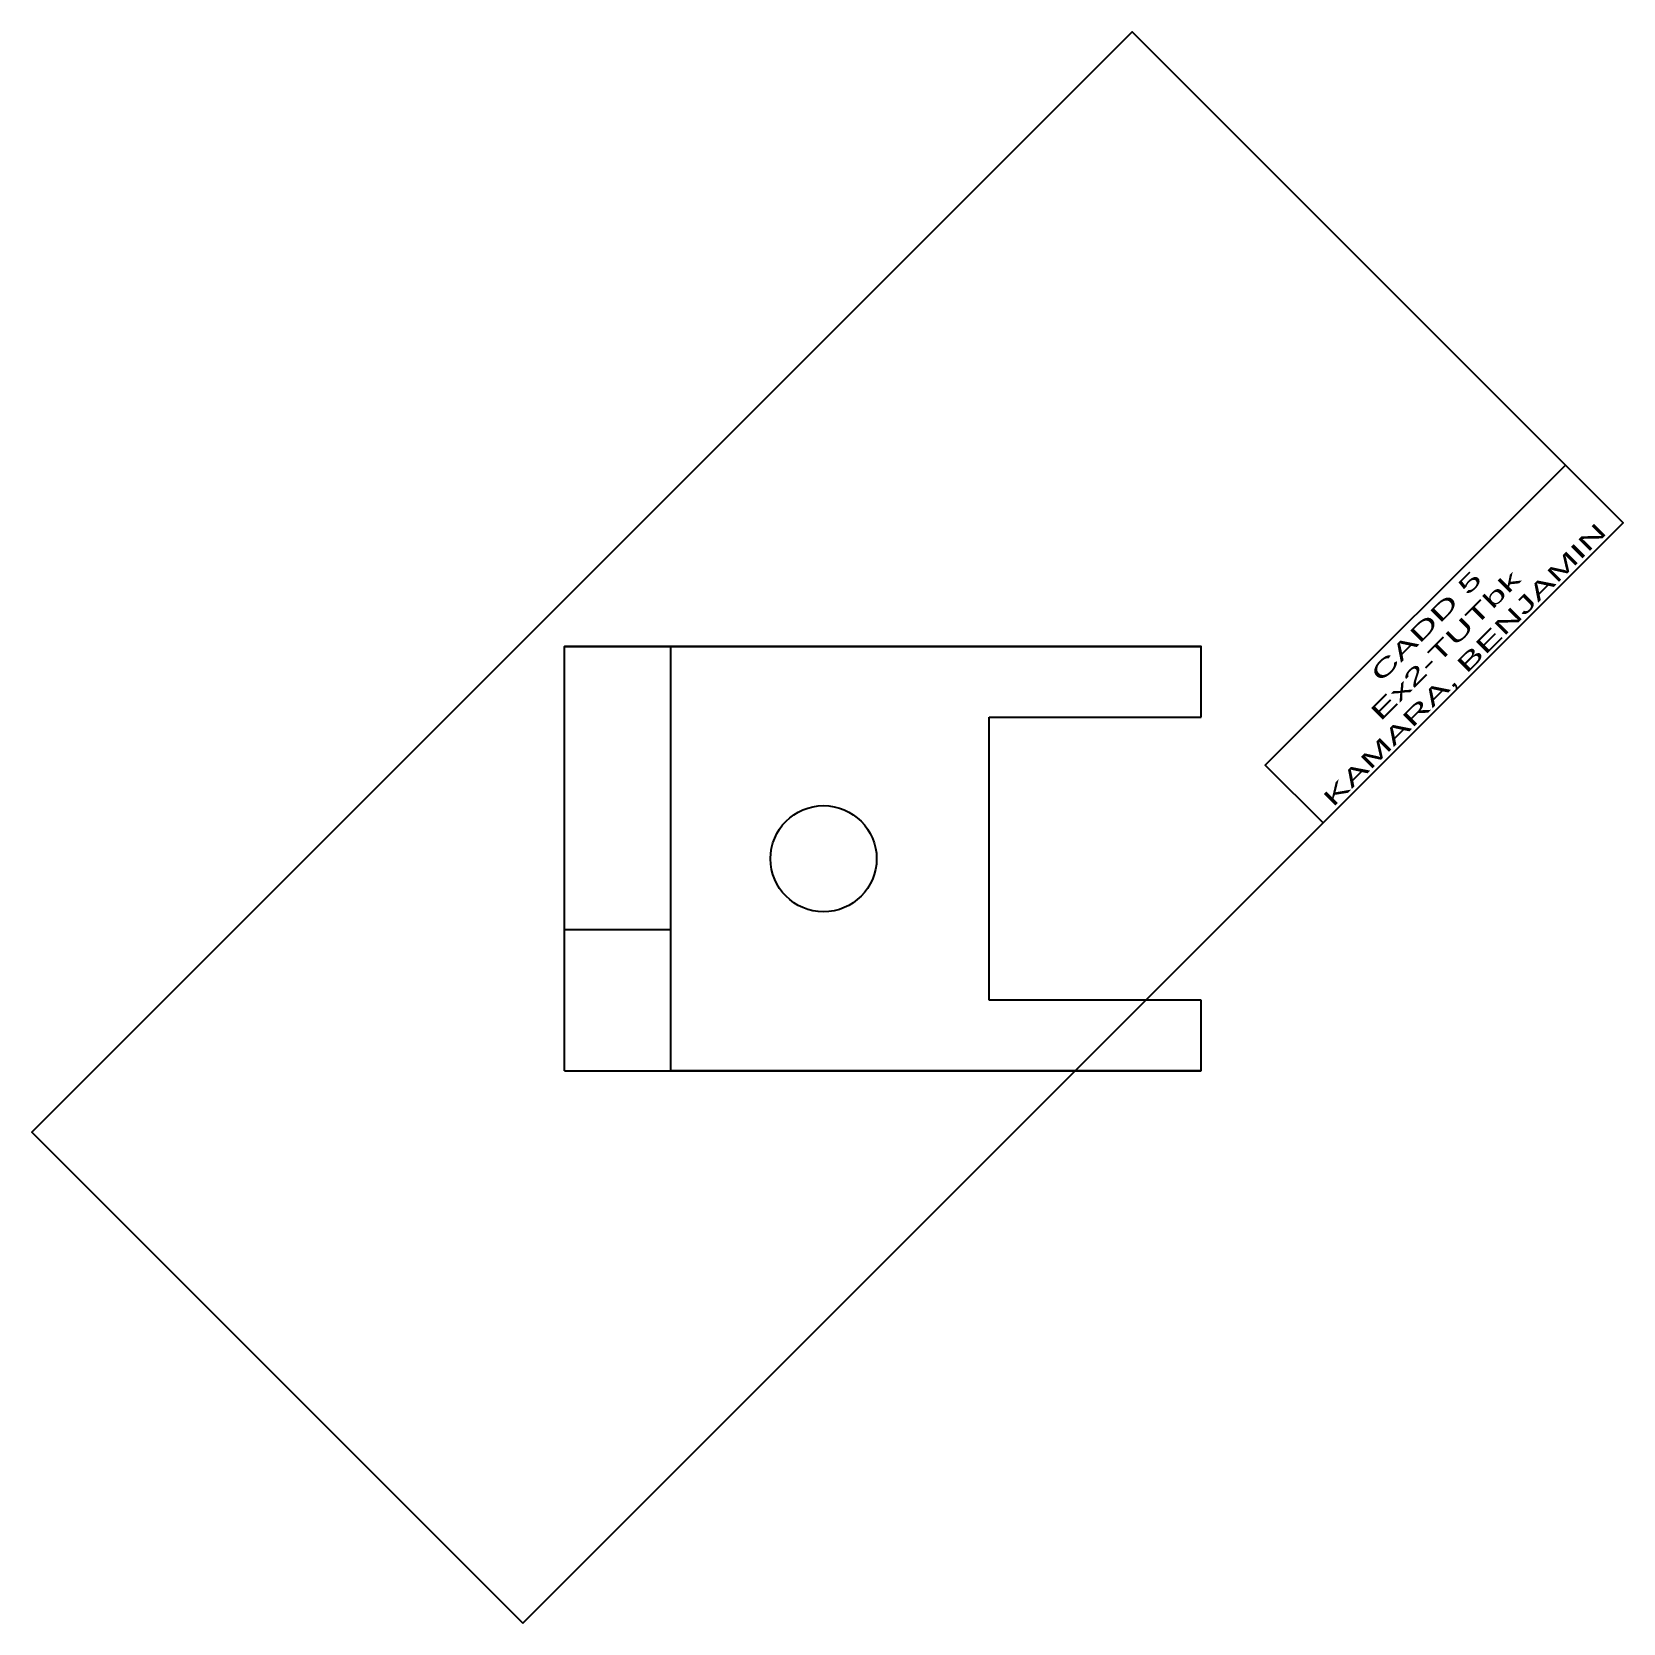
# Model space of a CAD drawing. Header units: inches. Extents: x -3.8 to 7.5, y -3.9 to 7.3.
import ezdxf

# ---------------------------------------------------------------- set-up
doc = ezdxf.new("R2010")
doc.units = ezdxf.units.IN
doc.header["$MEASUREMENT"] = 0
doc.styles.get("Standard").update_dxf_attribs({"font": 'arial.ttf'})

msp = doc.modelspace()

# ---------------------------------------------------------------- linework, layer by layer
at = {"extrusion": (0, -1, -2.22045e-16)}
for p, q in [((0, 0), (0, 3)), ((0.75, 0, 0.75), (0.75, 3, 0.75)), ((0, 0), (4.5, 0)), ((4.5, 0), (4.5, 0, 0.75)), ((4.5, 0, 0.75), (0.75, 0, 0.75))]:
    msp.add_line(p, q, dxfattribs=at)
at = {"extrusion": (1, 0, 0)}
for p, q in [((0, 1, 2.5), (0, 3, 2.5)), ((0.75, 1, 2.5), (0.75, 3, 2.5)), ((3, 2.5, 0.75), (3, 2.5)), ((0, 0, 1.5), (0, 1, 2.5)), ((0, 1, 2.5), (0.75, 1, 2.5)), ((0.75, 0, 1.5), (0.75, 1, 2.5)), ((3, 0.5), (3, 0.5, 0.75)), ((0, 0, 1.5), (0, 0)), ((0, 0, 1.5), (0.75, 0, 1.5)), ((0.75, 0, 1.5), (0.75, 0, 0.75))]:
    msp.add_line(p, q, dxfattribs=at)
for p, q in [((4.5, 2.5), (4.5, 3)), ((4.5, 2.5, 0.75), (4.5, 3, 0.75)), ((3, 0.5, 0.75), (3, 2.5, 0.75)), ((3, 2.5, 0.75), (4.5, 2.5, 0.75)), ((3, 0.5), (3, 2.5)), ((3, 2.5), (4.5, 2.5)), ((4.5, 2.5, 0.75), (4.5, 2.5)), ((4.5, 0.5, 0.75), (3, 0.5, 0.75)), ((4.5, 0.5), (3, 0.5)), ((4.5, 0.5, 0.75), (4.5, 0.5)), ((4.5, 0, 0.75), (4.5, 0.5, 0.75)), ((4.5, 0), (4.5, 0.5))]:
    msp.add_line(p, q)
at = {"extrusion": (0.57735, -0.57735, 0.57735), "elevation": 0.866}
for points in [[(-2.97, -3.193), (8.03, -3.193), (8.03, 5.307), (-2.97, 5.307)], [(5.03, -3.194), (8.03, -3.194), (8.03, -2.194), (5.03, -2.194)]]:
    msp.add_lwpolyline(points, close=True, dxfattribs=at)
at = {"extrusion": (0, -1, -2.22045e-16), "elevation": -3}
msp.add_lwpolyline([(4.5, 0), (4.5, 0.75), (0.75, 0.75), (0.75, 2.5), (0, 2.5), (0, 0)], close=True, dxfattribs=at)
for centre in [(1.83, 1.5, 0.75), (1.83, 1.5)]:
    msp.add_circle(centre, 0.375)

# ---------------------------------------------------------------- texts
at = {"extrusion": (0.57735, -0.57735, 0.57735), "insert": (4.988, 2.124, -1.364), "char_height": 0.2, "attachment_point": 1, "text_direction": (0.707107, 0.707107, 0)}
msp.add_mtext_dynamic_manual_height_columns('\\pxqc;CADD 5\\PEx2-TUTbk\\PKAMARA, BENJAMIN', width=3, gutter_width=1, heights=[0], dxfattribs=at)

doc.saveas('drawing.dxf')
